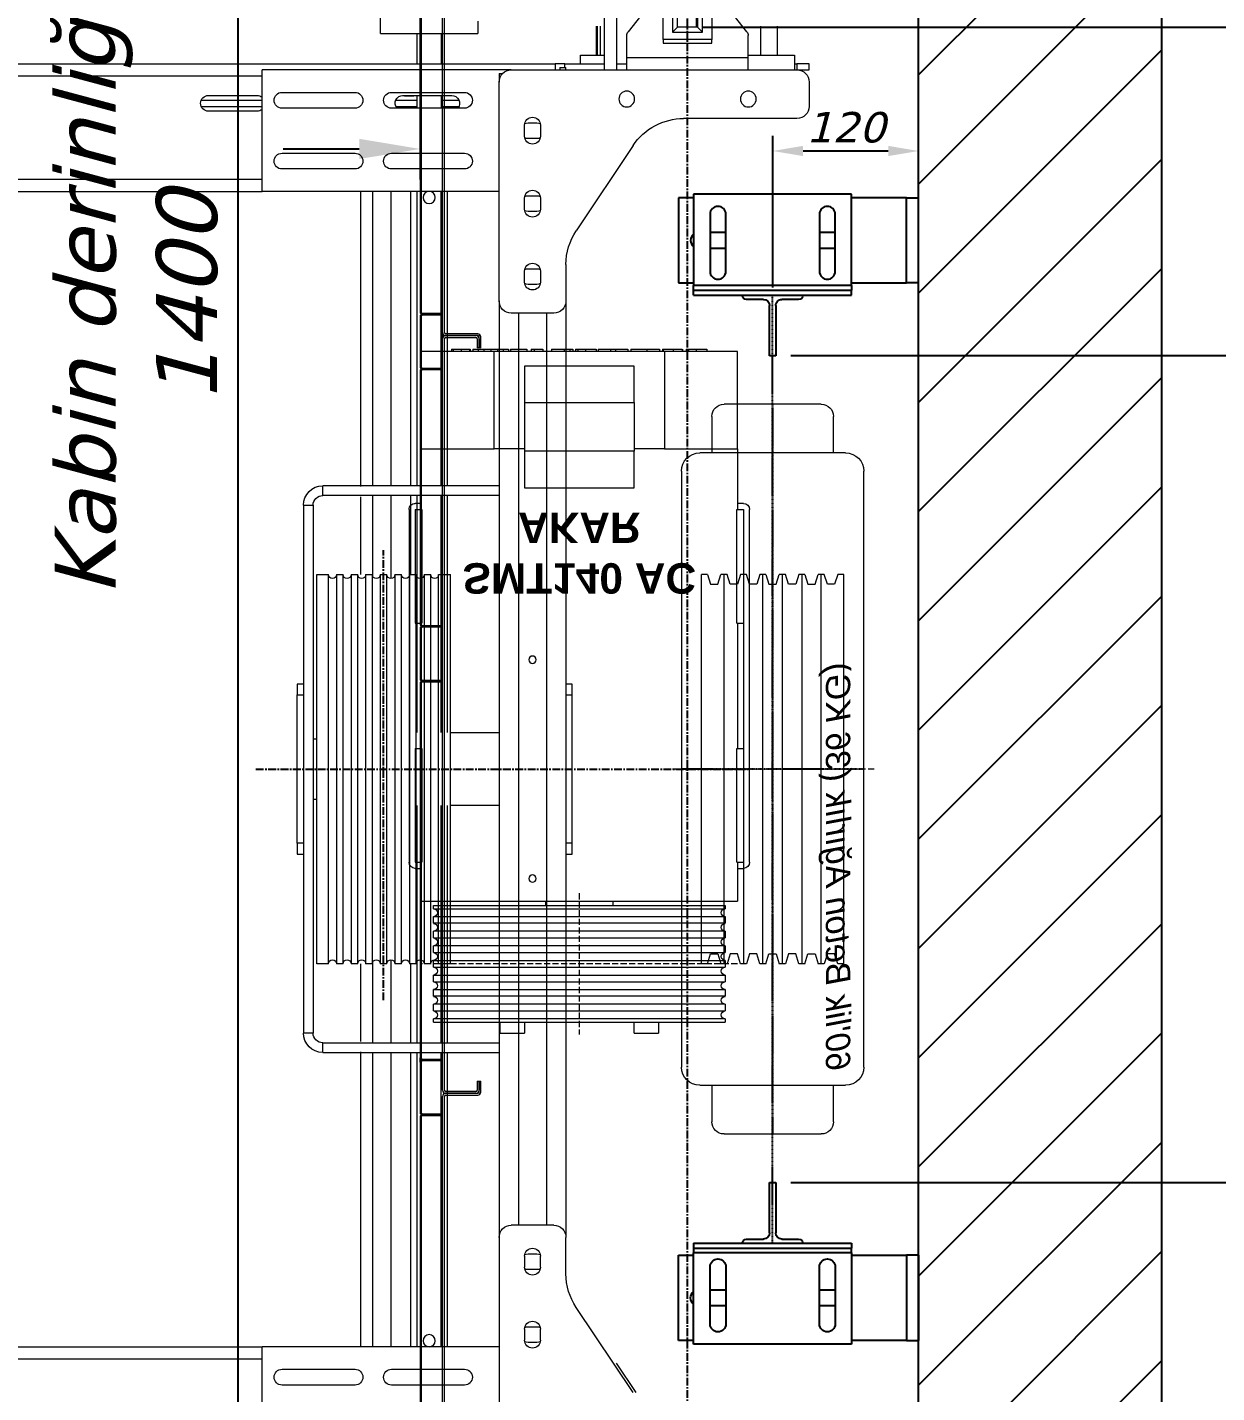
# Model space of a CAD drawing. Header units: millimetres. Extents: x -8775 to 14118, y -77 to 2750.
# Drawn here: x 11460 to 12438, y 562 to 1685 of the extents above; entities that cross this region are included whole.
import ezdxf

# ---------------------------------------------------------------- set-up
doc = ezdxf.new("R2010")
doc.units = ezdxf.units.MM
doc.set_wipeout_variables(frame=1)
for name, pattern in [('CENTER', [10.16, 6.35, -1.27, 1.27, -1.27]), ('CENTERX2', [4, 2.5, -0.5, 0.5, -0.5]), ('DASHDOT', [1, 0.5, -0.25, 0, -0.25]), ('DASHED', [7, 5, -2, 0])]:
    doc.linetypes.add(name, pattern=pattern)
for name, color, linetype, lineweight in [('Eksen Çizgileri ve Görünmezler', 251, 'DASHED', 5), ('Kasnak Palanga', 2, 'Continuous', 13), ('Makine Motor Grubu', 144, 'Continuous', 5)]:
    doc.layers.add(name, color=color, linetype=linetype, lineweight=lineweight)
doc.layers.add('TARAMA', color=251, linetype='CENTERX2')
doc.layers.add('TUĞLA DUVAR', color=251, linetype='Continuous')
doc.styles.get("Standard").update_dxf_attribs({"font": 'verdanai.ttf'})
doc.dimstyles.new('DimStyleALP', dxfattribs={"dimscale": 20, "dimtxt": 2.5, "dimasz": 2.5, "dimexe": 1.25, "dimexo": 0.625, "dimtad": 1, "dimdsep": 46, "dimtxsty": 'Standard', "dimcen": 2.5, "dimclrd": 60, "dimclre": 60, "dimadec": 0, "dimazin": 0, "dimtfac": 1, "dimtofl": 0, "dimtmove": 0, "dimatfit": 3, "dimfxl": 1, "dimarcsym": 0})
doc.dimstyles.new('M', dxfattribs={"dimscale": 20, "dimtxt": 2.5, "dimasz": 2.5, "dimexe": 1.25, "dimexo": 0.625, "dimtad": 1, "dimdsep": 46, "dimtxsty": 'Standard', "dimcen": 2.5, "dimclrd": 60, "dimclre": 60, "dimadec": 0, "dimazin": 0, "dimtfac": 1, "dimtofl": 0, "dimtmove": 0, "dimatfit": 3, "dimfxl": 1, "dimarcsym": 0})
doc.dimstyles.new('S', dxfattribs={"dimscale": 10, "dimtxt": 2.5, "dimasz": 2.5, "dimexe": 1.25, "dimexo": 0.625, "dimtad": 1, "dimdsep": 46, "dimtxsty": 'Standard', "dimcen": 2.5, "dimclrd": 60, "dimclre": 60, "dimadec": 0, "dimazin": 0, "dimtfac": 1, "dimtofl": 0, "dimtmove": 0, "dimatfit": 3, "dimfxl": 1, "dimarcsym": 0})

# ---------------------------------------------------------------- blocks, each defined once
blk = doc.blocks.new('*U262')
at = {"layer": 'TARAMA'}
h = blk.add_hatch(dxfattribs=at)
h.set_pattern_fill('ANSI31', color=256, scale=20)
h.set_pattern_definition([(45, (-1250, -1200), (-44.9013, 44.9013), [])])
h.paths.add_polyline_path([(-1100, -1075), (1100, -1075), (1100, 1075), (-1100, 1075)])
h.paths.add_polyline_path([(-900, -875), (900, -875), (900, 875), (-900, 875)], flags=16)
at = {"layer": 'TUĞLA DUVAR'}
for points in [[(-1100, -1075), (1100, -1075), (1100, 1075), (-1100, 1075)], [(-900, -875), (900, -875), (900, 875), (-900, 875)]]:
    blk.add_lwpolyline(points, close=True, dxfattribs=at)
blk = doc.blocks.new('*U223')
at = {"layer": 'Eksen Çizgileri ve Görünmezler'}
for p, q in [((0, 83.5), (0, -83.5)), ((160, 0), (-160, 0))]:
    blk.add_line(p, q, dxfattribs=at)
at = {"layer": 'Kasnak Palanga'}
for p, q in [((-160, 58.5), (160, 58.5)), ((-160, 58.5), (-160, 53.5)), ((160, 58.5), (160, 53.5)), ((-160, 53.5), (-152, 51)), ((-152, 45), (-160, 42.5)), ((-152, 51), (-152, 45)), ((160, 53.5), (152, 51)), ((152, 51), (152, 45)), ((152, 45), (160, 42.5)), ((-160, 42.5), (-160, 37.5)), ((-160, 40), (160, 40)), ((-152, 35), (-160, 37.5)), ((-152, 29), (-152, 35)), ((152, 35), (160, 37.5)), ((152, 29), (152, 35)), ((160, 42.5), (160, 37.5)), ((-160, 26.5), (-152, 29)), ((-160, 26.5), (-160, 21.5)), ((160, 24), (-160, 24)), ((160, 26.5), (152, 29)), ((160, 26.5), (160, 21.5)), ((-160, 21.5), (-152, 19)), ((-152, 13), (-160, 10.5)), ((-152, 19), (-152, 13)), ((160, 21.5), (152, 19)), ((152, 19), (152, 13)), ((152, 13), (160, 10.5)), ((-160, 10.5), (-160, 5.5)), ((-160, 8), (160, 8)), ((-152, 3), (-160, 5.5)), ((-152, -3), (-152, 3)), ((152, 3), (160, 5.5)), ((152, -3), (152, 3)), ((160, 10.5), (160, 5.5)), ((-160, -5.5), (-152, -3)), ((-160, -5.5), (-160, -10.5)), ((-160, -8), (160, -8)), ((-160, -10.5), (-152, -13)), ((160, -5.5), (152, -3)), ((160, -10.5), (152, -13)), ((160, -5.5), (160, -10.5)), ((-152, -19), (-160, -21.5)), ((-160, -21.5), (-160, -26.5)), ((-160, -21.5), (-160, -26.5)), ((-152, -13), (-152, -19)), ((152, -13), (152, -19)), ((152, -19), (160, -21.5)), ((160, -21.5), (160, -26.5)), ((160, -24), (-160, -24)), ((-160, -26.5), (-152, -29)), ((-152, -29), (-152, -35)), ((160, -26.5), (152, -29)), ((152, -29), (152, -35)), ((-152, -35), (-160, -37.5)), ((-160, -37.5), (-160, -42.5)), ((-160, -40), (160, -40)), ((-152, -45), (-160, -42.5)), ((152, -35), (160, -37.5)), ((152, -45), (160, -42.5)), ((160, -37.5), (160, -42.5)), ((-160, -53.5), (-152, -51)), ((-160, -53.5), (-160, -58.5)), ((-160, -53.5), (-160, -58.5)), ((-152, -51), (-152, -45)), ((152, -51), (152, -45)), ((160, -53.5), (152, -51)), ((160, -53.5), (160, -58.5)), ((-160, -58.5), (160, -58.5))]:
    blk.add_line(p, q, dxfattribs=at)
blk = doc.blocks.new('XRAY505')
at = {"color": 1}
for p, q in [((20, 25), (20, -25)), ((23.6, 7.5), (23.6, 21.4)), ((70, 2.5), (28.6, 2.5)), ((70, -2.5), (70, 2.5)), ((23.6, -21.4), (23.6, -7.5)), ((28.6, -2.5), (70, -2.5)), ((20, -25), (20, -25))]:
    blk.add_line(p, q, dxfattribs=at)
for centre, radius, start, end in [((20, 21.4), 3.57, 0, 90), ((28.6, 7.5), 5, 180, 270), ((28.6, -7.5), 5, 90, 180), ((20, -21.4), 3.57, 270, 360)]:
    blk.add_arc(centre, radius, start, end, dxfattribs=at)
blk = doc.blocks.new('A$C24D84059')
at = {"color": 7, "linetype": 'Continuous', "lineweight": 15}
for p, q in [((10, 555), (10, 585)), ((20, 595), (100, 595)), ((110, 585), (110, 555)), ((0, 555), (120, 555)), ((-15, 50), (-15, 540)), ((135, 540), (135, 50)), ((120, 35), (0, 35)), ((10, 5), (10, 35)), ((110, 35), (110, 5)), ((100, -5), (20, -5))]:
    blk.add_line(p, q, dxfattribs=at)
at = {"color": 8, "linetype": 'DASHDOT'}
for p, q in [((60, 595), (60, -5)), ((-15, 295), (135, 295))]:
    blk.add_line(p, q, dxfattribs=at)
at = {"color": 7, "linetype": 'Continuous', "lineweight": 15}
for centre, radius, start, end in [((20, 585), 10, 90, 180), ((100, 585), 10, 0, 90), ((0, 540), 15, 90, 180), ((120, 540), 15, 0, 90), ((0, 50), 15, 180, 270), ((120, 50), 15, 270, 0), ((20, 5), 10, 180, 270), ((100, 5), 10, 270, 0)]:
    blk.add_arc(centre, radius, start, end, dxfattribs=at)
at = {"linetype": 'ByBlock', "insert": (-3.8, 46.6), "char_height": 20, "attachment_point": 1, "rotation": 90}
blk.add_mtext_dynamic_manual_height_columns("{\\fArial|b0|i1|c0|p34;\\C242;\\c2564301;60\\fArial|b0|i1|c162|p34;'l\\fArial|b0|i1|c0|p34;i\\fArial|b0|i1|c162|p34;k \\fArial|b0|i1|c0|p34;Beton \\fArial|b0|i1|c162|p34;Ağırlık\\fArial|b0|i1|c0|p34; (36 KG)}", width=384.798, gutter_width=1, heights=[0], dxfattribs=at)
blk = doc.blocks.new('A$C94a35678')
at = {"color": 41, "linetype": 'Continuous', "lineweight": 25, "true_color": 0xf4ee51}
for p, q in [((80, 197.5), (10, 197.5)), ((10, 197.5), (10, 185)), ((80, 185), (80, 197.5)), ((38.5, 171.5), (38.5, 158.5)), ((51.5, 158.5), (51.5, 171.5)), ((38.5, 81.5), (38.5, 68.5)), ((51.5, 68.5), (51.5, 81.5)), ((10, 55), (10, 10)), ((80, 10), (80, 55)), ((10, 10), (80, 10)), ((10, 0), (10, 10)), ((10, 0), (80, 0)), ((80, 10), (80, 0))]:
    blk.add_line(p, q, dxfattribs=at)
at = {"color": 4, "linetype": 'Continuous', "lineweight": 25}
for p, q in [((0, 185), (0, 55)), ((0, 185), (4, 185)), ((4, 185), (4, 55)), ((4, 185), (8, 185)), ((8, 55), (8, 185)), ((83, 185), (8, 185)), ((83, 55), (83, 185)), ((66.5, 171.5), (19.5, 171.5)), ((19.5, 158.5), (66.5, 158.5)), ((66.5, 81.5), (19.5, 81.5)), ((19.5, 68.5), (66.5, 68.5)), ((0, 55), (4, 55)), ((8, 55), (4, 55)), ((8, 55), (83, 55))]:
    blk.add_line(p, q, dxfattribs=at)
at = {"color": 41, "linetype": 'Continuous', "lineweight": 25, "true_color": 0xf4ee51}
blk.add_arc((45, 181), 6.5, 37.9694, 142.0306, dxfattribs=at)
at = {"color": 4, "linetype": 'Continuous', "lineweight": 25}
for centre, start, end in [((19.5, 165), 90, 270), ((66.5, 165), 270, 90), ((19.5, 75), 90, 270), ((66.5, 75), 270, 90)]:
    blk.add_arc(centre, 6.5, start, end, dxfattribs=at)
blk = doc.blocks.new('*D256')
at = {"color": 60, "linetype": 'ByBlock', "lineweight": -2, "transparency": 16777216}
for p, q in [((12087.7, 1415), (12561.5, 1415)), ((12536.5, 785), (12536.5, 1365)), ((12087.7, 735), (12561.5, 735))]:
    blk.add_line(p, q, dxfattribs=at)
at = {"color": 60, "transparency": 16777216}
for points in [[(12528.2, 1365), (12544.8, 1365), (12536.5, 1415)], [(12528.2, 785), (12544.8, 785), (12536.5, 735)]]:
    blk.add_solid(points, dxfattribs=at)
at = {"layer": 'Defpoints', "color": 0, "transparency": 16777216}
for p in [(12075.2, 1415), (12536.5, 1415), (12075.2, 735)]:
    blk.add_point(p, dxfattribs=at)
at = {"color": 0, "transparency": 16777216, "insert": (12488.7, 1075), "char_height": 50, "attachment_point": 5, "rotation": 90}
blk.add_mtext('Ağırlık RA = 680', dxfattribs=at)
blk = doc.blocks.new('*D257')
at = {"color": 60, "linetype": 'ByBlock', "lineweight": -2, "transparency": 16777216}
for p, q in [((12015.2, 1685), (12694.2, 1685)), ((12669.2, 1635), (12669.2, 515)), ((12015.2, 465), (12694.2, 465))]:
    blk.add_line(p, q, dxfattribs=at)
at = {"color": 60, "transparency": 16777216}
for points in [[(12660.9, 1635), (12677.6, 1635), (12669.2, 1685)], [(12660.9, 515), (12677.6, 515), (12669.2, 465)]]:
    blk.add_solid(points, dxfattribs=at)
at = {"layer": 'Defpoints', "color": 0, "transparency": 16777216}
for p in [(12002.7, 1685), (12002.7, 465), (12669.2, 465)]:
    blk.add_point(p, dxfattribs=at)
at = {"color": 0, "transparency": 16777216, "insert": (12624.3, 1075), "char_height": 50, "attachment_point": 5, "rotation": 90}
blk.add_mtext('Ana ray arası = 1220', dxfattribs=at)
blk = doc.blocks.new('*D287')
at = {"color": 60, "linetype": 'ByBlock', "lineweight": -2, "transparency": 16777216}
for p, q in [((637.5, 1400), (475, 1400)), ((500, 1350), (500, 50)), ((637.5, 0), (475, 0))]:
    blk.add_line(p, q, dxfattribs=at)
at = {"color": 60, "transparency": 16777216}
for points in [[(491.7, 1350), (508.3, 1350), (500, 1400)], [(491.7, 50), (508.3, 50), (500, 0)]]:
    blk.add_solid(points, dxfattribs=at)
at = {"layer": 'Defpoints', "color": 0, "transparency": 16777216}
for p in [(650, 1400), (500, 0), (650, 0)]:
    blk.add_point(p, dxfattribs=at)
at = {"color": 0, "transparency": 16777216, "insert": (416.7, 1043.5), "char_height": 50, "attachment_point": 5, "rotation": 90}
blk.add_mtext('Kabin derinliği\\P1400', dxfattribs=at)
blk = doc.blocks.new('*D286')
at = {"color": 60, "linetype": 'ByBlock', "lineweight": -2, "transparency": 16777216}
for p, q in [((-650, 1387.5), (-650, 1140)), ((650, 1387.5), (650, 1140)), ((-600, 1165), (308.3, 1165)), ((537.5, 1165), (600, 1165))]:
    blk.add_line(p, q, dxfattribs=at)
at = {"color": 60, "transparency": 16777216}
for points in [[(-600, 1173.3), (-600, 1156.7), (-650, 1165)], [(600, 1173.3), (600, 1156.7), (650, 1165)]]:
    blk.add_solid(points, dxfattribs=at)
at = {"layer": 'Defpoints', "color": 0, "transparency": 16777216}
for p in [(-650, 1400), (650, 1400), (650, 1165)]:
    blk.add_point(p, dxfattribs=at)
at = {"color": 0, "transparency": 16777216, "insert": (0, 1248.3), "char_height": 50, "attachment_point": 5}
blk.add_mtext('Kabin genişliği \\P1300', dxfattribs=at)
blk = doc.blocks.new('A$C27DB1261')
at = {"color": 251, "linetype": 'CENTER'}
for p, q in [((1517.5, 1370), (1517.5, -50)), ((1162.5, 660), (1567.5, 660))]:
    blk.add_line(p, q, dxfattribs=at)
at = {"color": 136, "linetype": 'Continuous', "lineweight": 15}
for p, q in [((1167.5, 1235), (1167.5, 1135)), ((1362.5, 1045), (1362.5, 1225)), ((1472.7, 1172.7), (1425.9, 1102.6)), ((1475.2, 1172.7), (1459, 1148.5)), ((1244, 1166.5), (1184, 1166.5)), ((1334, 1166.5), (1274, 1166.5)), ((1184, 1153.5), (1244, 1153.5)), ((1274, 1153.5), (1334, 1153.5)), ((627.5, 1145), (1167.5, 1145)), ((627.5, 1135), (1167.5, 1135)), ((1362.5, 1135), (1167.5, 1135)), ((1248.5, 892.5), (1248.5, 1135)), ((1258.5, 893), (1258.5, 1135)), ((1273.5, 893), (1273.5, 1135)), ((1290, 1135), (1290, 893)), ((1295.2, 1135), (1295.2, 893)), ((1314.8, 1135), (1314.8, 893)), ((1320, 1135), (1320, 893)), ((1383.5, 1120.5), (1383.5, 1129.5)), ((1393.5, 1131.5), (1386.5, 1131.5)), ((1396.5, 1129.5), (1396.5, 1120.5)), ((1386.5, 1118.5), (1393.5, 1118.5)), ((1383.5, 1060.5), (1383.5, 1069.5)), ((1393.5, 1071.5), (1386.5, 1071.5)), ((1396.5, 1069.5), (1396.5, 1060.5)), ((1417.5, 1074.9), (1417.5, 1045)), ((1386.5, 1058.5), (1393.5, 1058.5)), ((1362.5, 275), (1362.5, 1045)), ((1417.5, 275), (1417.5, 1045)), ((1407.5, 1035), (1372.5, 1035)), ((1378.5, 285), (1378.5, 1035)), ((1401.5, 285), (1401.5, 1035)), ((1217.5, 893), (1217.5, 885)), ((1217.5, 893), (1362.5, 893)), ((1209.5, 877), (1201.5, 877)), ((1201.5, 443), (1201.5, 877)), ((1209.5, 443), (1209.5, 877)), ((1217.5, 885), (1362.5, 885)), ((1248.5, 820), (1248.5, 883.9)), ((1258.5, 817.4), (1258.5, 885)), ((1273.5, 816.9), (1273.5, 885)), ((1290, 885), (1290, 820)), ((1295.2, 885), (1295.2, 690)), ((1314.8, 885), (1314.8, 690)), ((1320, 885), (1320, 690)), ((1196.5, 730), (1201.5, 730)), ((1196.5, 721), (1196.5, 730)), ((1417.5, 730), (1422.5, 730)), ((1422.5, 730), (1422.5, 721)), ((1201.5, 721), (1196.5, 721)), ((1196.5, 721), (1196.5, 599)), ((1422.5, 721), (1417.5, 721)), ((1422.5, 721), (1422.5, 599)), ((1295.2, 630), (1295.2, 435)), ((1314.8, 630), (1314.8, 435)), ((1320, 630), (1320, 435)), ((1196.5, 599), (1201.5, 599)), ((1196.5, 590), (1196.5, 599)), ((1417.5, 599), (1422.5, 599)), ((1422.5, 599), (1422.5, 590)), ((1201.5, 590), (1196.5, 590)), ((1422.5, 590), (1417.5, 590)), ((1248.5, 436.1), (1248.5, 500)), ((1258.5, 435), (1258.5, 502.6)), ((1273.5, 435), (1273.5, 503.1)), ((1290, 500), (1290, 435)), ((1201.5, 443), (1209.5, 443)), ((1217.5, 435), (1217.5, 427)), ((1362.5, 435), (1217.5, 435)), ((1362.5, 427), (1217.5, 427)), ((1248.5, 185), (1248.5, 427.5)), ((1258.5, 185), (1258.5, 427)), ((1273.5, 185), (1273.5, 427)), ((1290, 427), (1290, 185)), ((1295.2, 427), (1295.2, 185)), ((1314.8, 427), (1314.8, 185)), ((1320, 427), (1320, 185)), ((1407.5, 285), (1372.5, 285)), ((1362.5, 275), (1362.5, 95)), ((1417.5, 245.1), (1417.5, 275)), ((1383.5, 259.5), (1383.5, 250.5)), ((1393.5, 261.5), (1386.5, 261.5)), ((1396.5, 250.5), (1396.5, 259.5)), ((1386.5, 248.5), (1393.5, 248.5)), ((1472.7, 147.3), (1425.9, 217.4)), ((1383.5, 199.5), (1383.5, 190.5)), ((1393.5, 201.5), (1386.5, 201.5)), ((1396.5, 190.5), (1396.5, 199.5)), ((627.5, 185), (1167.5, 185)), ((1362.5, 185), (1167.5, 185)), ((1167.5, 185), (1167.5, 85)), ((1386.5, 188.5), (1393.5, 188.5)), ((627.5, 175), (1167.5, 175)), ((1244, 166.5), (1184, 166.5)), ((1334, 166.5), (1274, 166.5)), ((1184, 153.5), (1244, 153.5)), ((1274, 153.5), (1334, 153.5)), ((1383.5, 139.5), (1383.5, 130.5)), ((1393.5, 141.5), (1386.5, 141.5)), ((1396.5, 130.5), (1396.5, 139.5)), ((1386.5, 128.5), (1393.5, 128.5)), ((1607.5, 125), (1514.3, 125)), ((1117.5, 115), (1167.5, 115)), ((1163.5, 119), (1123.5, 119)), ((1244, 116.5), (1184, 116.5)), ((1334, 116.5), (1274, 116.5)), ((1277.5, 115), (1295, 115)), ((1295, 116.5), (1295, 106)), ((1315, 116.5), (1315, 106)), ((1315, 115), (1329.5, 115)), ((1617.5, 95), (1617.5, 115)), ((1117.5, 110), (1167.5, 110)), ((1123.5, 106), (1163.5, 106)), ((1184, 103.5), (1244, 103.5)), ((1274, 103.5), (1334, 103.5)), ((1277.5, 110), (1295, 110)), ((1283.5, 106), (1323.5, 106)), ((1284.7, 106.3), (1292.3, 106.3)), ((1315, 110), (1329.5, 110)), ((627.5, 90), (1167.5, 90)), ((1362.5, 88), (1362.5, 95)), ((627.5, 80), (1408.5, 80)), ((1372.5, 85), (1167.5, 85)), ((1295, 80), (1295, 55)), ((1315, 80), (1315, 55)), ((1362.5, 88), (1365.4, 88)), ((1372.5, 85), (1607.5, 85)), ((1408.5, 80), (1408.5, 85)), ((1416.5, 80), (1408.5, 80)), ((1412.5, 83.1), (1412.5, 85)), ((1412.5, 83.1), (1417.5, 83.1)), ((1416.5, 83.1), (1416.5, 80)), ((1416.5, 80), (1449, 80)), ((1417.5, 85), (1417.5, 83.1)), ((1429.5, 80), (1429.5, 73)), ((1449, 37.9), (1449, 85)), ((1459, 37.9), (1459, 85)), ((1459, 80), (1467.5, 80)), ((1467.5, 85), (1467.5, 75)), ((1567.5, 85), (1567.5, 75)), ((1605.5, 73), (1605.5, 85)), ((1605.5, 80), (1607.5, 80)), ((1607.5, 80), (1607.5, 85)), ((1607.5, 85), (1617.5, 85)), ((1617.5, 80), (1607.5, 80)), ((1617.5, 85), (1617.5, 80)), ((1429.5, 73), (1449, 73)), ((1442.5, 73), (1442.5, 49)), ((1443.5, 73), (1443.5, 49)), ((1445.8, 73), (1445.8, 49)), ((1567.5, 75), (1467.5, 75)), ((1467.5, 75), (1467.5, 56.8)), ((1567.5, 75), (1567.5, 56.8)), ((1567.5, 73), (1575.5, 73)), ((1575.5, 73), (1605.5, 73)), ((1577.8, 73), (1577.8, 49)), ((1591.5, 73), (1591.5, 49)), ((1497.5, 63), (1537.5, 63)), ((1497.5, 60), (1497.5, 63)), ((1497.5, 60), (1497.5, 28)), ((1537.5, 60), (1497.5, 60)), ((1537.5, 63), (1537.5, 60)), ((1537.5, 28), (1537.5, 60)), ((1265, 55), (1265, 25)), ((1265, 55), (1345, 55)), ((1345, 45), (1345, 55)), ((1486, 31.9), (1468.6, 53.6)), ((1525, 50), (1525, 25)), ((1566.4, 53.6), (1549, 31.9))]:
    blk.add_line(p, q, dxfattribs=at)
at = {"color": 1, "linetype": 'CENTER'}
blk.add_line((1267.5, 850), (1267.5, 480), dxfattribs=at)
at = {"color": 1, "linetype": 'Continuous', "lineweight": 15}
for p, q in [((1222.3, 820), (1212.5, 820)), ((1212.5, 820), (1212.5, 500)), ((1222.3, 820), (1222.3, 500)), ((1234.3, 820), (1228.8, 820)), ((1228.8, 500), (1228.8, 820)), ((1234.3, 820), (1234.3, 500)), ((1246.2, 820), (1240.8, 820)), ((1240.8, 500), (1240.8, 820)), ((1246.2, 820), (1246.2, 500)), ((1258.3, 820), (1252.7, 820)), ((1252.7, 500), (1252.7, 820)), ((1258.3, 820), (1258.3, 500)), ((1270.3, 820), (1264.8, 820)), ((1264.8, 500), (1264.8, 820)), ((1270.3, 820), (1270.3, 500)), ((1282.2, 820), (1276.8, 820)), ((1276.8, 500), (1276.8, 820)), ((1282.2, 820), (1282.2, 500)), ((1294.3, 820), (1288.7, 820)), ((1288.7, 500), (1288.7, 820)), ((1294.3, 820), (1294.3, 500)), ((1306.3, 820), (1300.8, 820)), ((1300.8, 500), (1300.8, 820)), ((1306.3, 820), (1306.3, 500)), ((1322.5, 820), (1312.7, 820)), ((1312.7, 820), (1312.7, 500)), ((1322.5, 820), (1322.5, 500)), ((1212.5, 685), (1209.5, 685)), ((1362.5, 690), (1322.5, 690)), ((1209.5, 635), (1212.5, 635)), ((1322.5, 630), (1362.5, 630)), ((1212.5, 500), (1222.3, 500)), ((1228.8, 500), (1234.3, 500)), ((1240.8, 500), (1246.2, 500)), ((1252.7, 500), (1258.3, 500)), ((1264.8, 500), (1270.3, 500)), ((1276.8, 500), (1282.2, 500)), ((1288.7, 500), (1294.3, 500)), ((1300.8, 500), (1306.3, 500)), ((1312.7, 500), (1322.5, 500)), ((1505.2, 54), (1529.8, 54)), ((1505.2, 28), (1505.2, 54)), ((1505.2, 54), (1509.3, 50)), ((1525.8, 50), (1509.3, 50)), ((1509.3, 50), (1509.3, 30)), ((1529.8, 54), (1525.8, 50)), ((1525.8, 30), (1525.8, 50)), ((1529.8, 54), (1529.8, 28))]:
    blk.add_line(p, q, dxfattribs=at)
at = {"color": 136, "linetype": 'Continuous', "lineweight": 15, "flags": 128}
for points in [[(1386.5, 1131.5), (1384.9, 1131.3), (1383.6, 1130.8)], [(1396.4, 1130.8), (1395.1, 1131.3), (1393.5, 1131.5)], [(1383.6, 1119.2), (1384.9, 1118.7), (1386.5, 1118.5)], [(1393.5, 1118.5), (1395.1, 1118.7), (1396.4, 1119.2)], [(1386.5, 1071.5), (1384.9, 1071.3), (1383.6, 1070.8)], [(1396.4, 1070.8), (1395.1, 1071.3), (1393.5, 1071.5)], [(1383.6, 1059.2), (1384.9, 1058.7), (1386.5, 1058.5)], [(1393.5, 1058.5), (1395.1, 1058.7), (1396.4, 1059.2)], [(1386.5, 261.5), (1384.9, 261.3), (1383.6, 260.8)], [(1396.4, 260.8), (1395.1, 261.3), (1393.5, 261.5)], [(1383.6, 249.2), (1384.9, 248.7), (1386.5, 248.5)], [(1393.5, 248.5), (1395.1, 248.7), (1396.4, 249.2)], [(1386.5, 201.5), (1384.9, 201.3), (1383.6, 200.8)], [(1396.4, 200.8), (1395.1, 201.3), (1393.5, 201.5)], [(1383.6, 189.2), (1384.9, 188.7), (1386.5, 188.5)], [(1393.5, 188.5), (1395.1, 188.7), (1396.4, 189.2)], [(1386.5, 141.5), (1384.9, 141.3), (1383.6, 140.8)], [(1396.4, 140.8), (1395.1, 141.3), (1393.5, 141.5)], [(1383.6, 129.2), (1384.9, 128.7), (1386.5, 128.5)], [(1393.5, 128.5), (1395.1, 128.7), (1396.4, 129.2)], [(1283.1, 106), (1283.3, 106.1), (1284.7, 106.3)], [(1292.3, 106.3), (1293.7, 106.1), (1294, 106)]]:
    blk.add_lwpolyline(points, dxfattribs=at)
at = {"color": 136, "linetype": 'Continuous', "lineweight": 15}
for centre, radius in [((1305, 1130), 5), ((1390, 750), 3), ((1390, 570), 3), ((1305, 190), 5), ((1467.5, 109), 6.5), ((1567.5, 109), 6.5)]:
    blk.add_circle(centre, radius, dxfattribs=at)
for centre, radius, start, end in [((1184, 1160), 6.5, 90, 270), ((1244, 1160), 6.5, 270, 90), ((1274, 1160), 6.5, 90, 270), ((1334, 1160), 6.5, 270, 90), ((1390, 1129.5), 6.5, 0, 180), ((1390, 1120.5), 6.5, 180, 0), ((1467.5, 1074.9), 50, 146.3099, 180), ((1390, 1069.5), 6.5, 0, 180), ((1390, 1060.5), 6.5, 180, 0), ((1372.5, 1045), 10, 180, 270), ((1407.5, 1045), 10, 270, 0), ((1217.5, 877), 16, 90, 180), ((1217.5, 877), 8, 90, 180), ((1217.5, 443), 16, 180, 270), ((1217.5, 443), 8, 180, 270), ((1372.5, 275), 10, 90, 180), ((1407.5, 275), 10, 0, 90), ((1390, 259.5), 6.5, 0, 180), ((1390, 250.5), 6.5, 180, 0), ((1467.5, 245.1), 50, 180, 213.6901), ((1390, 199.5), 6.5, 0, 180), ((1390, 190.5), 6.5, 180, 0), ((1184, 160), 6.5, 90, 270), ((1244, 160), 6.5, 270, 90), ((1274, 160), 6.5, 90, 270), ((1334, 160), 6.5, 270, 90), ((1390, 139.5), 6.5, 0, 180), ((1514.3, 175), 50, 213.6901, 270), ((1390, 130.5), 6.5, 180, 0), ((1607.5, 115), 10, 0, 90), ((1123.5, 112.5), 6.5, 90, 270), ((1163.5, 112.5), 6.5, 52.0201, 90), ((1184, 110), 6.5, 90, 270), ((1244, 110), 6.5, 270, 90), ((1274, 110), 6.5, 90, 270), ((1283.5, 112.5), 6.5, 142.0201, 270), ((1323.5, 112.5), 6.5, 270, 37.9799), ((1334, 110), 6.5, 270, 90), ((1163.5, 112.5), 6.5, 270, 307.9799), ((1372.5, 95), 10, 180, 270), ((1607.5, 95), 10, 270, 0), ((1472.5, 56.8), 5, 180, 218.6598), ((1562.5, 56.8), 5, 321.3402, 0)]:
    blk.add_arc(centre, radius, start, end, dxfattribs=at)
at = {"color": 1, "linetype": 'Continuous', "lineweight": 15}
for centre, start, end in [((1225.5, 820), 180, 0), ((1237.5, 820), 180, 0), ((1249.5, 820), 180, 0), ((1261.5, 820), 180, 0), ((1273.5, 820), 180, 0), ((1285.5, 820), 180, 0), ((1297.5, 820), 180, 0), ((1309.5, 820), 180, 0), ((1225.5, 500), 0, 180), ((1237.5, 500), 0, 180), ((1249.5, 500), 0, 180), ((1261.5, 500), 0, 180), ((1273.5, 500), 0, 180), ((1285.5, 500), 0, 180), ((1297.5, 500), 0, 180), ((1309.5, 500), 0, 180)]:
    blk.add_arc(centre, 3.25, start, end, dxfattribs=at)
blk = doc.blocks.new('*D260')
at = {"color": 60, "linetype": 'ByBlock', "lineweight": -2, "transparency": 16777216}
for p, q in [((12072.7, 1471), (12072.7, 1595.8)), ((12192.7, 1569.1), (12192.7, 1595.8)), ((12097.7, 1583.3), (12167.7, 1583.3))]:
    blk.add_line(p, q, dxfattribs=at)
at = {"color": 60, "transparency": 16777216}
for points in [[(12097.7, 1587.5), (12097.7, 1579.1), (12072.7, 1583.3)], [(12167.7, 1587.5), (12167.7, 1579.1), (12192.7, 1583.3)]]:
    blk.add_solid(points, dxfattribs=at)
at = {"layer": 'Defpoints', "color": 0, "transparency": 16777216}
for p in [(12192.7, 1583.3), (12192.7, 1562.9), (12072.7, 1464.8)]:
    blk.add_point(p, dxfattribs=at)
at = {"color": 0, "transparency": 16777216, "insert": (12132.7, 1602.6), "char_height": 25, "attachment_point": 5}
blk.add_mtext('120', dxfattribs=at)
blk = doc.blocks.new('A$C1512be24')
at = {"layer": 'Eksen Çizgileri ve Görünmezler'}
for p, q in [((58, 270), (58, 10)), ((116, 140), (0, 140))]:
    blk.add_line(p, q, dxfattribs=at)
at = {"layer": 'Makine Motor Grubu'}
for p, q in [((141.5, 270), (109.5, 270)), ((109.5, 10), (109.5, 270)), ((136.5, 270), (136.5, 275)), ((141.5, 280), (431.5, 280)), ((141.5, 269.6), (141.5, 275)), ((235, 275), (141.5, 275)), ((141.5, 269.6), (235, 269.6)), ((235, 269.6), (235, 275)), ((338, 270), (235, 270)), ((431.5, 275), (338, 275)), ((338, 269.6), (338, 275)), ((338, 269.6), (431.5, 269.6)), ((431.5, 269.6), (431.5, 275)), ((481.5, 270), (431.5, 270)), ((436.5, 275), (436.5, 270)), ((481.5, 270), (561.5, 270)), ((481.5, 210), (481.5, 270)), ((561.5, 270), (561.5, 210)), ((563.5, 244.8), (561.5, 244.8)), ((563.5, 236.2), (561.5, 236.2)), ((563.5, 229.9), (561.5, 229.9)), ((563.5, 227.8), (561.5, 227.8)), ((563.5, 224.9), (561.5, 224.9)), ((563.5, 224.6), (561.5, 224.6)), ((563.5, 224.8), (563.5, 224.9)), ((563.5, 217.1), (561.5, 217.1)), ((481.5, 210), (481.5, 185)), ((561.5, 210), (481.5, 210)), ((561.5, 210), (561.5, 70)), ((563.5, 208.9), (561.5, 208.9)), ((563.5, 208.3), (561.5, 208.3)), ((563.5, 206), (561.5, 206)), ((563.5, 208.3), (563.5, 208.7)), ((563.5, 195.4), (561.5, 195.4)), ((449.5, 95), (449.5, 185)), ((449.5, 185), (479.5, 185)), ((479.5, 185), (479.5, 95)), ((519.5, 185), (479.5, 185)), ((519.5, 95), (519.5, 185)), ((519.5, 185), (549.5, 185)), ((549.5, 185), (549.5, 95)), ((563.5, 182.3), (561.5, 182.3)), ((563.5, 179.9), (561.5, 179.9)), ((563.5, 169.8), (563.5, 179.9)), ((563.5, 169.8), (561.5, 169.8)), ((563.5, 165.6), (563.5, 169.8)), ((109.5, 167.5), (106, 167.5)), ((563.5, 165.6), (561.5, 165.6)), ((563.5, 155.5), (563.5, 165.6)), ((563.5, 155.5), (561.5, 155.5)), ((563.5, 153.8), (561.5, 153.8)), ((563.5, 145.2), (561.5, 145.2)), ((563.5, 138.8), (561.5, 138.8)), ((563.5, 136.8), (561.5, 136.8)), ((563.5, 134.6), (561.5, 134.6)), ((563.5, 132.3), (561.5, 132.3)), ((563.5, 127.6), (561.5, 127.6)), ((563.5, 132.3), (563.5, 134.6)), ((563.5, 127.6), (563.5, 132.3)), ((563.5, 117.2), (563.5, 127.6)), ((106, 112.5), (109.5, 112.5)), ((563.5, 117.2), (561.5, 117.2)), ((563.5, 109.9), (561.5, 109.9)), ((563.5, 102.9), (561.5, 102.9)), ((563.5, 102.9), (563.5, 109.9)), ((563.5, 100.3), (563.5, 102.9)), ((479.5, 95), (449.5, 95)), ((519.5, 95), (479.5, 95)), ((481.5, 95), (481.5, 70)), ((549.5, 95), (519.5, 95)), ((563.5, 100.3), (561.5, 100.3)), ((563.5, 96.7), (561.5, 96.7)), ((563.5, 83.3), (563.5, 96.7)), ((563.5, 83.3), (561.5, 83.3)), ((563.5, 81.7), (561.5, 81.7)), ((563.5, 77.4), (563.5, 81.7)), ((481.5, 70), (561.5, 70)), ((481.5, 10), (481.5, 70)), ((563.5, 77.4), (561.5, 77.4)), ((563.5, 72.8), (561.5, 72.8)), ((561.5, 70), (561.5, 10)), ((563.5, 72.8), (563.5, 77.4)), ((563.5, 67.1), (563.5, 72.8)), ((563.5, 67.1), (561.5, 67.1)), ((563.5, 61.4), (561.5, 61.4)), ((563.5, 56.7), (561.5, 56.7)), ((563.5, 61.4), (563.5, 67.1)), ((563.5, 56.7), (563.5, 61.4)), ((563.5, 52.5), (563.5, 56.7)), ((563.5, 52.5), (561.5, 52.5)), ((563.5, 50.3), (561.5, 50.3)), ((563.5, 49.6), (561.5, 49.6)), ((563.5, 42.7), (561.5, 42.7)), ((563.5, 36.2), (561.5, 36.2)), ((563.5, 34.9), (561.5, 34.9)), ((563.5, 34.9), (563.5, 36)), ((109.5, 10), (141.5, 10)), ((136.5, 5), (136.5, 10)), ((235, 10.4), (141.5, 10.4)), ((141.5, 5), (141.5, 10.4)), ((235, 5), (141.5, 5)), ((235, 5), (235, 10.4)), ((235, 10), (338, 10)), ((431.5, 10.4), (338, 10.4)), ((338, 5), (338, 10.4)), ((431.5, 5), (338, 5)), ((431.5, 5), (431.5, 10.4)), ((431.5, 10), (481.5, 10)), ((436.5, 10), (436.5, 5)), ((561.5, 10), (481.5, 10)), ((431.5, 0), (141.5, 0))]:
    blk.add_line(p, q, dxfattribs=at)
at = {"layer": 'Makine Motor Grubu', "color": 2}
for p, q in [((12.8, 260), (10, 260)), ((10, 20), (10, 260)), ((12.8, 260), (12.8, 20)), ((24.8, 260), (19.3, 260)), ((19.3, 20), (19.3, 260)), ((24.8, 260), (24.8, 20)), ((36.8, 260), (31.3, 260)), ((31.3, 260), (31.3, 20)), ((36.8, 20), (36.8, 260)), ((48.8, 260), (43.3, 260)), ((43.3, 20), (43.3, 260)), ((48.8, 20), (48.8, 260)), ((60.8, 260), (55.3, 260)), ((55.3, 20), (55.3, 260)), ((60.8, 20), (60.8, 260)), ((72.8, 260), (67.3, 260)), ((67.3, 20), (67.3, 260)), ((72.8, 260), (72.8, 20)), ((84.8, 260), (79.3, 260)), ((79.3, 20), (79.3, 260)), ((84.8, 260), (84.8, 20)), ((96.8, 260), (91.3, 260)), ((91.3, 260), (91.3, 20)), ((96.8, 20), (96.8, 260)), ((106, 260), (103.3, 260)), ((103.3, 20), (103.3, 260)), ((106, 20), (106, 260)), ((10, 205), (1, 205)), ((1, 185), (1, 205)), ((1, 185), (10, 185)), ((10, 95), (1, 95)), ((1, 75), (1, 95)), ((1, 75), (10, 75)), ((10, 20), (12.8, 20)), ((19.3, 20), (24.8, 20)), ((31.3, 20), (36.8, 20)), ((43.3, 20), (48.8, 20)), ((55.3, 20), (60.8, 20)), ((67.3, 20), (72.8, 20)), ((79.3, 20), (84.8, 20)), ((91.3, 20), (96.8, 20)), ((103.3, 20), (106, 20))]:
    blk.add_line(p, q, dxfattribs=at)
at = {"layer": 'Makine Motor Grubu'}
for centre, start, end in [((141.5, 275), 90, 180), ((431.5, 275), 0, 90), ((141.5, 5), 180, 270), ((431.5, 5), 270, 0)]:
    blk.add_arc(centre, 5, start, end, dxfattribs=at)
at = {"layer": 'Makine Motor Grubu', "color": 2}
for centre, start, end in [((16, 260), 180, 0), ((28, 260), 180, 0), ((40, 260), 180, 0), ((52, 260), 180, 0), ((64, 260), 180, 0), ((76, 260), 180, 0), ((88, 260), 180, 0), ((100, 260), 180, 0), ((16, 20), 0, 180), ((28, 20), 0, 180), ((40, 20), 0, 180), ((52, 20), 0, 180), ((64, 20), 0, 180), ((76, 20), 0, 180), ((88, 20), 0, 180), ((100, 20), 0, 180)]:
    blk.add_arc(centre, 3.25, start, end, dxfattribs=at)
at = {"layer": 'Makine Motor Grubu'}
for points, knots in [([(563.5, 236.2), (563.5, 237), (563.5, 238.5), (563.5, 240.5), (563.5, 242.2), (563.5, 243.5), (563.5, 244.4), (563.5, 244.8), (563.5, 244.8), (563.5, 244.8)], [0, 0, 0, 0, 0.124965, 0.249746, 0.374503, 0.499492, 0.666121, 0.833019, 1, 1, 1, 1]), ([(563.5, 229.9), (563.5, 230.3), (563.5, 231.2), (563.5, 232.8), (563.5, 234.6), (563.5, 235.7), (563.5, 236.2)], [0, 0, 0, 0, 0.280011, 0.559669, 0.779748, 1, 1, 1, 1]), ([(563.5, 227.8), (563.5, 227.8), (563.5, 227.9), (563.5, 228.2), (563.5, 228.8), (563.5, 229.5), (563.5, 229.9)], [0, 0, 0, 0, 0.280155, 0.56025, 0.780246, 1, 1, 1, 1]), ([(563.5, 217.1), (563.5, 217.8), (563.5, 219.3), (563.5, 221.4), (563.5, 223.1), (563.5, 224.3), (563.5, 224.5), (563.5, 224.6)], [0, 0, 0, 0, 0.186882, 0.373532, 0.560169, 0.780236, 1, 1, 1, 1]), ([(563.5, 208.9), (563.5, 209), (563.5, 209.1), (563.5, 210), (563.5, 211.6), (563.5, 214.1), (563.5, 216.1), (563.5, 217.1)], [0, 0, 0, 0, 0.187176, 0.3741, 0.560801, 0.780219, 1, 1, 1, 1]), ([(563.5, 195.4), (563.5, 196.5), (563.5, 198.8), (563.5, 201.7), (563.5, 204.2), (563.5, 205.4), (563.5, 206)], [0, 0, 0, 0, 0.2798485, 0.5597739, 0.7798845, 1, 1, 1, 1]), ([(563.5, 182.3), (563.5, 182.4), (563.5, 182.6), (563.5, 184.2), (563.5, 186.6), (563.5, 189.5), (563.5, 192.3), (563.5, 194.3), (563.5, 195.4)], [0, 0, 0, 0, 0.186672, 0.373137, 0.559584, 0.706409, 0.853184, 1, 1, 1, 1]), ([(563.5, 145.2), (563.5, 146), (563.5, 147.4), (563.5, 149.5), (563.5, 151.2), (563.5, 152.5), (563.5, 153.3), (563.5, 153.7), (563.5, 153.8), (563.5, 153.8)], [0, 0, 0, 0, 0.124965, 0.249746, 0.374503, 0.499492, 0.666121, 0.833019, 1, 1, 1, 1]), ([(563.5, 138.8), (563.5, 139.3), (563.5, 140.1), (563.5, 141.8), (563.5, 143.6), (563.5, 144.7), (563.5, 145.2)], [0, 0, 0, 0, 0.280011, 0.559669, 0.779748, 1, 1, 1, 1]), ([(563.5, 136.8), (563.5, 136.8), (563.5, 136.8), (563.5, 137.2), (563.5, 137.8), (563.5, 138.5), (563.5, 138.8)], [0, 0, 0, 0, 0.280155, 0.56025, 0.780246, 1, 1, 1, 1]), ([(563.5, 50), (563.5, 50), (563.5, 50.2), (563.5, 50.2), (563.5, 50.3)], [0, 0, 0, 0, 0.292948, 1, 1, 1, 1]), ([(563.5, 42.7), (563.5, 43.5), (563.5, 45), (563.5, 47), (563.5, 48.4), (563.5, 49.2), (563.5, 49.6)], [0, 0, 0, 0, 0.279657, 0.559239, 0.779557, 1, 1, 1, 1]), ([(563.5, 36.2), (563.5, 36.2), (563.5, 36.3), (563.5, 37.2), (563.5, 38.6), (563.5, 40.5), (563.5, 42), (563.5, 42.7)], [0, 0, 0, 0, 0.186776, 0.373409, 0.560282, 0.780019, 1, 1, 1, 1])]:
    blk.add_open_spline(points, degree=3, knots=knots, dxfattribs=at)
at = {"layer": 'Makine Motor Grubu', "linetype": 'ByBlock', "insert": (429.1, 140), "char_height": 25, "attachment_point": 8, "rotation": 90}
blk.add_mtext_dynamic_manual_height_columns('{\\fArial|b1|i0|c162|p34;SMT140 AC\\PAKAR}', width=332.913, gutter_width=1, heights=[99.9], dxfattribs=at)
blk = doc.blocks.new('*U225')
at = {"linetype": 'ByBlock'}
blk.add_blockref('A$C1512be24', (-58, -140), dxfattribs=at)
blk = doc.blocks.new('*U285')
blk.add_wipeout([(0, -1.5), (666, -1.537), (666.707, -1.83), (667, -2.537), (667, -29.037), (667.732, -30.805), (669.5, -31.537), (697.5, -31.537), (699.268, -30.805), (700, -29.045), (700, -20.037), (697, -20.037), (697, -27.537), (696.707, -28.244), (696, -28.537), (671, -28.537), (670.293, -28.244), (670, -27.537), (670, 385.963), (670.293, 386.67), (671, 386.963), (697.5, 386.963), (699.268, 387.695), (700, 389.463), (700, 398.463), (697, 398.463), (697, 390.963), (696.707, 390.256), (696, 389.963), (671, 389.963), (670.293, 390.256), (670, 390.969), (670, 1008.963), (670.293, 1009.67), (671, 1009.963), (696, 1009.963), (696.707, 1009.67), (697, 1008.963), (697, 1001.463), (700, 1001.463), (700, 1010.463), (699.268, 1012.231), (697.5, 1012.963), (671, 1012.963), (670.293, 1013.256), (670, 1013.963), (670, 1445.969), (670.293, 1446.67), (671, 1446.963), (696, 1446.963), (696.707, 1446.67), (697, 1445.963), (697, 1438.463), (700, 1438.463), (700, 1447.463), (699.268, 1449.231), (697.5, 1449.963), (669.5, 1449.963), (667.732, 1449.231), (667, 1447.463), (667, 1420.963), (666.707, 1420.256), (666, 1419.963), (334.167, 1420), (333.46, 1420.293), (333.167, 1421), (333.167, 1447.5), (332.434, 1449.268), (330.667, 1450), (321.667, 1450), (321.667, 1447), (329.167, 1447), (329.874, 1446.707), (330.167, 1446), (330.167, 1421), (329.167, 1420), (0, 1420), (-329.167, 1420), (-330.167, 1421), (-330.167, 1446), (-329.874, 1446.707), (-329.167, 1447), (-321.667, 1447), (-321.667, 1450), (-330.667, 1450), (-332.434, 1449.268), (-333.167, 1447.5), (-333.167, 1421), (-333.46, 1420.293), (-334.167, 1420), (-666, 1420.037), (-666.707, 1420.33), (-667, 1421.037), (-667, 1447.537), (-667.732, 1449.305), (-669.5, 1450.037), (-697.5, 1450.037), (-699.268, 1449.305), (-700, 1447.537), (-700, 1438.537), (-697, 1438.537), (-697, 1446.037), (-696.707, 1446.744), (-696, 1447.037), (-671, 1447.037), (-670.293, 1446.744), (-670, 1446.042), (-670, 1014.037), (-670.293, 1013.33), (-671, 1013.037), (-697.5, 1013.037), (-699.268, 1012.305), (-700, 1010.537), (-700, 1001.537), (-697, 1001.537), (-697, 1009.037), (-696.707, 1009.744), (-696, 1010.037), (-671, 1010.037), (-670.293, 1009.744), (-670, 1009.037), (-670, 391.042), (-670.293, 390.33), (-671, 390.037), (-696, 390.037), (-696.707, 390.33), (-697, 391.037), (-697, 398.537), (-700, 398.537), (-700, 389.537), (-699.268, 387.769), (-697.5, 387.037), (-671, 387.037), (-670.293, 386.744), (-670, 386.037), (-670, -27.463), (-670.293, -28.17), (-671, -28.463), (-696, -28.463), (-696.707, -28.17), (-697, -27.463), (-697, -19.963), (-700, -19.963), (-700, -28.971), (-699.268, -30.731), (-697.5, -31.463), (-669.5, -31.463), (-667.732, -30.731), (-667, -28.963), (-667, -2.463), (-666.707, -1.756), (-666, -1.463)])
at = {"color": 7, "linetype": 'Continuous', "lineweight": 15}
for p, q in [((670, 1013.963), (670, 1445.969)), ((668.5, 1013.963), (668.5, 1420.963)), ((650, 1318.172), (650, 1030.863)), ((650.8, 1318.163), (650.8, 1030.863)), ((667.7, 1034.063), (668.5, 1034.063)), ((667.7, 1030.863), (667.7, 1034.063)), ((668.5, 1030.863), (668.5, 1034.063)), ((650, 1027.263), (650, 985.863)), ((650.8, 1027.263), (650.8, 985.863)), ((651.8, 1029.863), (666.7, 1029.863)), ((666.7, 1029.063), (651.8, 1029.063)), ((666.7, 1028.263), (651.8, 1028.263)), ((667.7, 1024.063), (667.7, 1027.263)), ((668.5, 1024.063), (667.7, 1024.063)), ((668.5, 1024.063), (668.5, 1027.263)), ((668.5, 1008.963), (668.5, 1013.963)), ((697.5, 1012.963), (671, 1012.963)), ((671, 1011.463), (696, 1011.463)), ((697.5, 1011.463), (671, 1011.463)), ((698.5, 1001.463), (698.5, 1010.463)), ((700, 1001.463), (700, 1010.463)), ((668.5, 390.963), (668.5, 1008.963)), ((670, 390.963), (670, 1008.963)), ((671, 1009.963), (696, 1009.963)), ((697, 1008.963), (697, 1001.463)), ((698.5, 1001.463), (697, 1001.463)), ((698.5, 1008.963), (698.5, 1001.463)), ((700, 1001.463), (698.5, 1001.463)), ((667.7, 989.063), (668.5, 989.063)), ((667.7, 985.863), (667.7, 989.063)), ((668.5, 985.863), (668.5, 989.063)), ((650, 982.263), (650, 774.263)), ((650.8, 982.263), (650.8, 774.263)), ((651.8, 984.863), (666.7, 984.863)), ((666.7, 984.063), (651.8, 984.063)), ((666.7, 983.263), (651.8, 983.263)), ((667.7, 979.063), (667.7, 982.263)), ((668.5, 979.063), (667.7, 979.063)), ((668.5, 979.063), (668.5, 982.263)), ((667.7, 777.463), (668.5, 777.463)), ((667.7, 774.263), (667.7, 777.463)), ((668.5, 774.263), (668.5, 777.463)), ((650, 770.663), (650, 729.263)), ((650.8, 770.663), (650.8, 729.263)), ((651.8, 773.263), (666.7, 773.263)), ((651.8, 772.463), (666.7, 772.463)), ((666.7, 771.663), (651.8, 771.663)), ((667.7, 767.463), (667.7, 770.663)), ((668.5, 767.463), (667.7, 767.463)), ((668.5, 767.463), (668.5, 770.663)), ((667.7, 732.463), (668.5, 732.463)), ((667.7, 729.263), (667.7, 732.463)), ((668.5, 729.263), (668.5, 732.463)), ((650, 725.663), (650, 417.663)), ((650.8, 725.663), (650.8, 417.663)), ((651.8, 728.263), (666.7, 728.263)), ((651.8, 727.463), (666.7, 727.463)), ((666.7, 726.663), (651.8, 726.663)), ((667.7, 722.463), (667.7, 725.663)), ((668.5, 722.463), (667.7, 722.463)), ((668.5, 722.463), (668.5, 725.663)), ((650, 414.063), (650, 417.663)), ((651.8, 416.663), (666.7, 416.663)), ((666.7, 415.863), (651.8, 415.863)), ((667.7, 420.863), (668.5, 420.863)), ((667.7, 417.663), (667.7, 420.863)), ((668.5, 417.663), (668.5, 420.863)), ((668.5, 414.063), (668.5, 417.663)), ((650, 414.063), (650, 372.663)), ((650.8, 414.063), (650.8, 372.663)), ((666.7, 415.063), (651.8, 415.063)), ((667.7, 410.863), (667.7, 414.063)), ((668.5, 410.863), (667.7, 410.863)), ((668.5, 410.863), (668.5, 414.063)), ((697, 398.463), (698.5, 398.463)), ((697, 398.463), (697, 390.963)), ((698.5, 398.463), (700, 398.463)), ((698.5, 389.463), (698.5, 398.463)), ((698.5, 398.463), (698.5, 390.963)), ((700, 389.463), (700, 398.463)), ((668.5, -27.537), (668.5, 385.963)), ((670, -27.537), (670, 385.963)), ((696, 389.963), (671, 389.963)), ((671, 388.463), (697.5, 388.463)), ((696, 388.463), (671, 388.463)), ((671, 386.963), (697.5, 386.963)), ((651.8, 371.663), (666.7, 371.663)), ((666.7, 370.863), (651.8, 370.863)), ((667.7, 375.863), (668.5, 375.863)), ((667.7, 372.663), (667.7, 375.863)), ((668.5, 372.663), (668.5, 375.863)), ((650, 369.063), (650, 81.563)), ((650.8, 369.063), (650.8, 81.563)), ((666.7, 370.063), (651.8, 370.063)), ((667.7, 365.863), (667.7, 369.063)), ((668.5, 365.863), (667.7, 365.863)), ((668.5, 365.863), (668.5, 369.063))]:
    blk.add_line(p, q, dxfattribs=at)
for centre, radius, start, end in [((651.8, 1030.863), 1.8, 180, 270), ((651.8, 1027.263), 1.8, 90, 180), ((651.8, 1030.863), 1, 180, 270), ((651.8, 1027.263), 1, 90, 180), ((666.7, 1030.863), 1, 270, 0), ((666.7, 1030.863), 1.8, 270, 0), ((666.7, 1027.263), 1.8, 0, 90), ((666.7, 1027.263), 1, 0, 90), ((671, 1013.963), 2.5, 180, 270), ((671, 1008.963), 2.5, 90, 180), ((671, 1013.963), 1, 180, 270), ((696, 1008.963), 2.5, 0, 90), ((697.5, 1010.463), 2.5, 0, 90), ((697.5, 1010.463), 1, 0, 90), ((671, 1008.963), 1, 90, 180), ((696, 1008.963), 1, 0, 90), ((651.8, 985.863), 1.8, 180, 270), ((651.8, 982.263), 1.8, 90, 180), ((651.8, 985.863), 1, 180, 270), ((651.8, 982.263), 1, 90, 180), ((666.7, 985.863), 1, 270, 0), ((666.7, 985.863), 1.8, 270, 0), ((666.7, 982.263), 1.8, 0, 90), ((666.7, 982.263), 1, 0, 90), ((651.8, 774.263), 1.8, 180, 270), ((651.8, 770.663), 1.8, 90, 180), ((651.8, 774.263), 1, 180, 270), ((651.8, 770.663), 1, 90, 180), ((666.7, 774.263), 1, 270, 0), ((666.7, 774.263), 1.8, 270, 0), ((666.7, 770.663), 1.8, 0, 90), ((666.7, 770.663), 1, 0, 90), ((651.8, 729.263), 1.8, 180, 270), ((651.8, 725.663), 1.8, 90, 180), ((651.8, 729.263), 1, 180, 270), ((651.8, 725.663), 1, 90, 180), ((666.7, 729.263), 1, 270, 0), ((666.7, 729.263), 1.8, 270, 0), ((666.7, 725.663), 1.8, 0, 90), ((666.7, 725.663), 1, 0, 90), ((651.8, 417.663), 1.8, 180, 270), ((651.8, 414.063), 1.8, 90, 180), ((651.8, 417.663), 1, 180, 270), ((666.7, 417.663), 1, 270, 0), ((666.7, 417.663), 1.8, 270, 0), ((666.7, 414.063), 1.8, 0, 90), ((651.8, 414.063), 1, 90, 180), ((666.7, 414.063), 1, 0, 90), ((671, 390.963), 2.5, 180, 270), ((671, 385.963), 2.5, 90, 180), ((671, 390.963), 1, 180, 270), ((671, 385.963), 1, 90, 180), ((696, 390.963), 2.5, 270, 0), ((696, 390.963), 1, 270, 0), ((697.5, 389.463), 1, 270, 0), ((697.5, 389.463), 2.5, 270, 0), ((651.8, 372.663), 1.8, 180, 270), ((651.8, 369.063), 1.8, 90, 180), ((651.8, 372.663), 1, 180, 270), ((666.7, 372.663), 1.8, 270, 0), ((666.7, 372.663), 1, 270, 0), ((666.7, 369.063), 1.8, 0, 90), ((651.8, 369.063), 1, 90, 180), ((666.7, 369.063), 1, 0, 90)]:
    blk.add_arc(centre, radius, start, end, dxfattribs=at)
for base, p1, p2, angle, text, picture, middle in [((650, 1165), (-650, 1400.037), (650, 1399.963), 180, 'Kabin genişliği \\P<>', '*D286', (0, 1165)), ((500, -0.037), (650, 1399.963), (650, -0.037), 270, 'Kabin derinliği\\P<>', '*D287', (500, 1043.547))]:
    dim = blk.add_linear_dim(base=base, p1=p1, p2=p2, angle=angle, text=text, dimstyle='DimStyleALP')
    dim.commit()
    dim.dimension.update_dxf_attribs({"geometry": picture, "text_midpoint": middle, "dimtype": 160})

msp = doc.modelspace()

# ---------------------------------------------------------------- linework, layer by layer
at = {"color": 8, "linetype": 'DASHDOT'}
msp.add_line((12072.663, 684.948), (12072.663, 1464.824), dxfattribs=at)

# ---------------------------------------------------------------- block references
msp.add_blockref('*U262', (11292.663, 1075))
at = {"linetype": 'ByBlock', "rotation": 90.00000000000001}
msp.add_blockref('A$C94a35678', (12192.663, 1464.786), dxfattribs=at)
at = {"xscale": -1}
for p, rotation in [((12072.663, 1484.786), 90.00000000000007), ((12072.663, 664.986), 270)]:
    msp.add_blockref('XRAY505', p, dxfattribs=dict(at, rotation=rotation))
at = {"linetype": 'ByBlock', "xscale": -1}
msp.add_blockref('A$C24D84059', (12132.663, 780.014), dxfattribs=at)
for name, p, rotation in [('*U223', (12072.663, 1075), 270), ('A$C94a35678', (12192.663, 685.214), 90.00000000000007)]:
    msp.add_blockref(name, p, dxfattribs=dict(at, rotation=rotation))

# ---------------------------------------------------------------- dimensions: what is measured, and where the dimension line sits
dim = msp.add_linear_dim(base=(12669.233, 465), p1=(12002.663, 1685), p2=(12002.663, 465), angle=90, text='Ana ray arası = <>', dimstyle='M')
dim.commit()
dim.dimension.update_dxf_attribs({"geometry": '*D257', "text_midpoint": (12624.296, 1075)})
dim = msp.add_linear_dim(base=(12192.663, 1583.309), p1=(12072.663, 1464.786), p2=(12192.663, 1562.876), dimstyle='S')
dim.commit()
dim.dimension.update_dxf_attribs({"geometry": '*D260', "text_midpoint": (12132.663, 1602.58)})
dim = msp.add_linear_dim(base=(12536.484, 1414.986), p1=(12075.163, 734.986), p2=(12075.163, 1414.986), angle=90, text='Ağırlık RA = <>', dimstyle='DimStyleALP')
dim.commit()
dim.dimension.update_dxf_attribs({"geometry": '*D256', "text_midpoint": (12536.484, 1074.986), "dimtype": 160})

# ---------------------------------------------------------------- next in the draw order: block references
msp.add_blockref('*U285', (11132.663, 419.988))

# ---------------------------------------------------------------- next in the draw order: block references
for name, p, rotation in [('A$C27DB1261', (10485.163, 1735), 180), ('*U225', (11913.663, 914.921), 270)]:
    msp.add_blockref(name, p, dxfattribs=dict(at, rotation=rotation))

doc.saveas('drawing.dxf')
